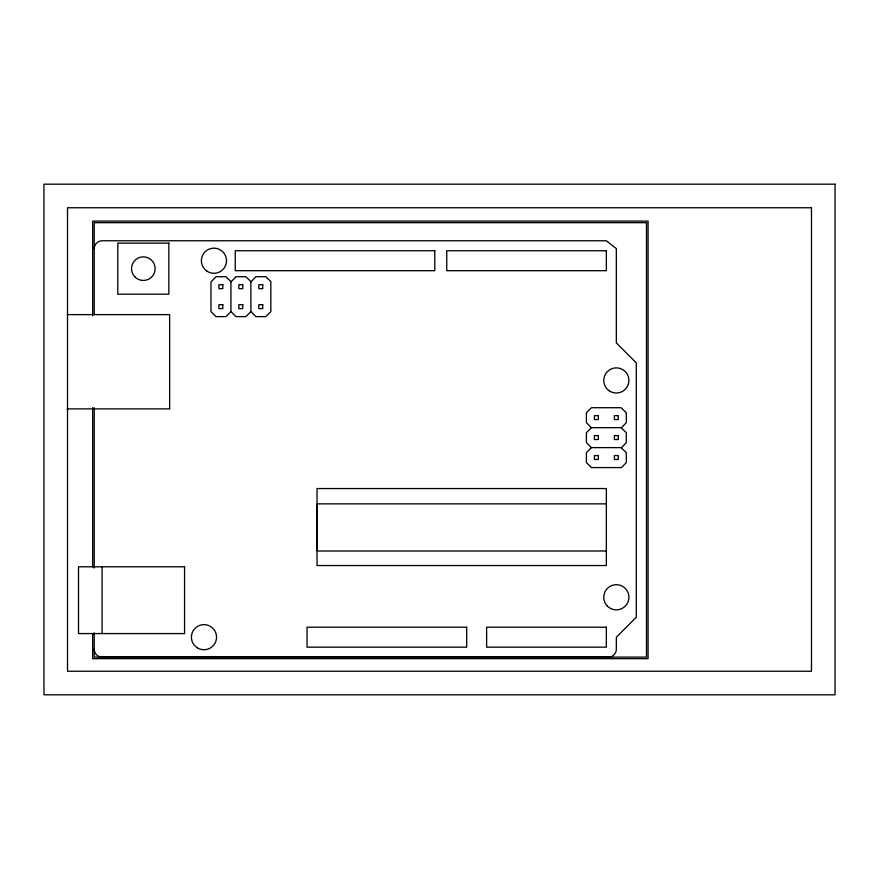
<?xml version="1.0" encoding="UTF-8"?>
<svg xmlns="http://www.w3.org/2000/svg" width="879" height="879" viewBox="0 0 879 879"><rect width="100%" height="100%" fill="white"/><g stroke="black" fill="none" stroke-linecap="round" stroke-linejoin="round"><path stroke-width="1.32" d="M230.924 281.994L235.946 276.72L245.845 276.72L250.878 281.511L250.878 311.627L245.845 316.627L235.946 316.627L230.924 311.573L230.924 281.511L225.892 276.72L215.992 276.72L210.971 281.994L210.971 311.573L215.992 316.627L225.892 316.627L230.924 311.627M250.878 281.994L255.91 276.72L265.799 276.72L270.831 281.511L270.831 311.627L265.799 316.627L255.91 316.627L250.878 311.573M591.402 427.666L586.403 422.634L586.403 412.734L591.468 407.713L621.046 407.713L626.32 412.734L626.32 422.634L621.519 427.666L591.402 427.666L586.403 432.688L586.403 442.587L591.402 447.62L621.519 447.62L626.32 442.587L626.32 432.688L621.046 427.666M591.468 447.62L586.403 452.641L586.403 462.541L591.402 467.573L621.519 467.573L626.32 462.541L626.32 452.641L621.046 447.62M67.178 314.616L169.647 314.616L169.647 408.889L67.178 408.889M606.356 503.865L317.264 503.865L317.264 551.001L606.356 551.001M94.229 649.284L94.295 650.306A7.856 7.856 0 0 0 102.085 657.14L608.488 657.14A7.856 7.856 0 0 0 616.344 649.284L616.344 637.187L636.297 617.234L636.297 362.851L616.344 342.898L616.344 248.625L606.356 240.769L102.085 240.769A7.856 7.856 0 0 0 94.229 248.625M102.085 566.79L102.085 633.572M94.229 314.495L94.229 222.673L646.504 222.673L646.504 657.107L94.229 657.107L94.229 632.814M94.229 407.691L94.229 568.032M92.658 315.748L92.658 221.101L648.076 221.101L648.076 658.679L92.658 658.679L92.658 633.99M92.658 407.658L92.658 566.779M835.05 184.183L43.95 184.183L43.95 694.817L835.05 694.817L835.05 184.183M811.482 207.752L67.518 207.752L67.518 671.248L811.482 671.248L811.482 207.752M168.856 243.131L117.797 243.131L117.797 294.19L168.856 294.19L168.856 243.131M434.786 250.746L235.242 250.746L235.242 270.699L434.786 270.699L434.786 250.746M606.356 250.746L446.73 250.746L446.73 270.699L606.356 270.699L606.356 250.746M222.826 284.73L218.904 284.73L218.904 288.664L222.826 288.664L222.826 284.73M242.791 284.73L238.857 284.73L238.857 288.664L242.791 288.664L242.791 284.73M262.744 284.73L258.811 284.73L258.811 288.664L262.744 288.664L262.744 284.73M222.826 304.683L218.904 304.683L218.904 308.617L222.826 308.617L222.826 304.683M242.791 304.683L238.857 304.683L238.857 308.617L242.791 308.617L242.791 304.683M262.744 304.683L258.811 304.683L258.811 308.617L262.744 308.617L262.744 304.683M598.346 415.646L594.424 415.646L594.424 419.569L598.346 419.569L598.346 415.646M618.3 415.646L614.377 415.646L614.377 419.569L618.3 419.569L618.3 415.646M598.346 435.599L594.424 435.599L594.424 439.522L598.346 439.522L598.346 435.599M618.3 435.599L614.377 435.599L614.377 439.522L618.3 439.522L618.3 435.599M598.346 455.553L594.424 455.553L594.424 459.475L598.346 459.475L598.346 455.553M618.3 455.553L614.377 455.553L614.377 459.475L618.3 459.475L618.3 455.553M606.356 488.548L317.022 488.548L317.022 565.538L606.356 565.538L606.356 488.548M184.568 566.79L78.517 566.79L78.517 633.572L184.568 633.572L184.568 566.79M466.683 627.21L307.046 627.21L307.046 647.164L466.683 647.164L466.683 627.21M606.356 627.21L486.636 627.21L486.636 647.164L606.356 647.164L606.356 627.21M607.455 606.158A12.57 12.57 0 0 0 628.485 600.533A12.57 12.57 0 0 0 613.081 585.128A12.57 12.57 0 0 0 607.455 606.158M197.687 648.065A12.57 12.57 0 0 0 216.542 637.187A12.57 12.57 0 0 0 197.687 626.298A12.57 12.57 0 0 0 197.687 648.065M609.389 390.924A12.57 12.57 0 0 0 628.881 381.233A12.57 12.57 0 0 0 610.751 369.191A12.57 12.57 0 0 0 609.389 390.924M206.73 271.007A12.57 12.57 0 0 0 226.474 261.843A12.57 12.57 0 0 0 208.664 249.328A12.57 12.57 0 0 0 206.73 271.007M134.992 276.995A11.779 11.779 0 0 0 154.715 271.71A11.779 11.779 0 0 0 140.277 257.272A11.779 11.779 0 0 0 134.992 276.995"/></g></svg>
